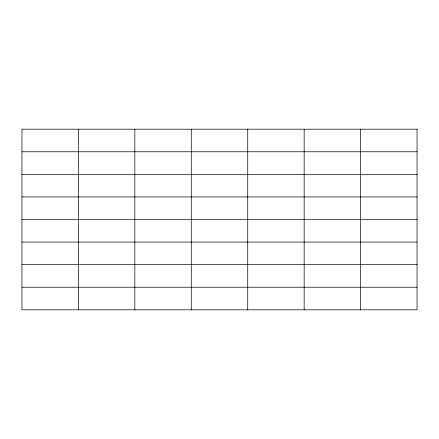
<?xml version="1.0" encoding="UTF-8"?>
<svg xmlns="http://www.w3.org/2000/svg" width="439" height="439" viewBox="0 0 439 439"><rect width="100%" height="100%" fill="white"/><g stroke="black" fill="none" stroke-linecap="round" stroke-linejoin="round"><path stroke-width="0.66" d="M21.95 151.768L417.05 151.768M21.95 174.343L417.05 174.343M21.95 196.924L417.05 196.924M21.95 219.5L417.05 219.5M21.95 242.076L417.05 242.076M21.95 264.657L417.05 264.657M21.95 287.232L417.05 287.232M360.606 129.192L360.606 309.808M304.167 129.192L304.167 309.808M247.722 129.192L247.722 309.808M191.278 129.192L191.278 309.808M134.833 129.192L134.833 309.808M78.394 129.192L78.394 309.808M417.05 129.192L21.95 129.192L21.95 309.808L417.05 309.808L417.05 129.192"/></g></svg>
